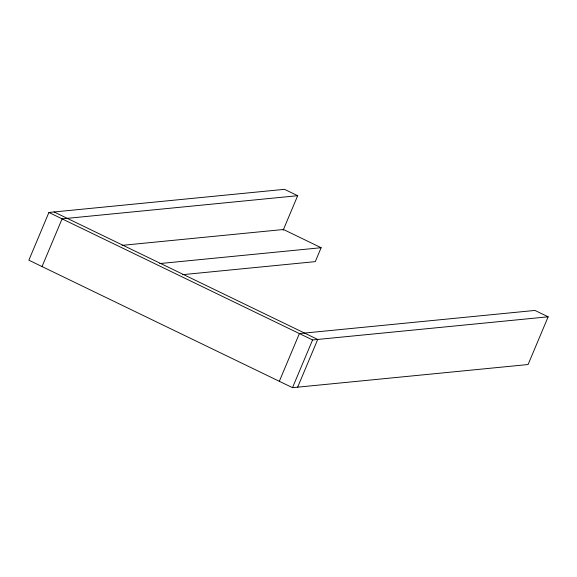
<?xml version="1.0" encoding="UTF-8"?>
<svg xmlns="http://www.w3.org/2000/svg" width="577" height="577" viewBox="0 0 577 577"><rect width="100%" height="100%" fill="white"/><g stroke="black" fill="none" stroke-linecap="round" stroke-linejoin="round"><path stroke-width="0.87" d="M283.148 230.252L297.674 195.704L284.49 189.328L48.908 212.473L28.85 260.191L292.51 387.672L528.092 364.527L548.15 316.809L534.966 310.433L299.384 333.578L279.326 381.296M42.034 266.567L62.092 218.849L297.674 195.704M122.079 245.362L283.466 229.502L321.129 247.713L315.28 261.633L182.584 274.666M292.51 387.672L312.568 339.954L548.15 316.809M297.66 387.167L317.718 339.449L54.065 211.968M159.742 263.566L321.129 247.713M48.908 212.473L312.568 339.954"/></g></svg>
